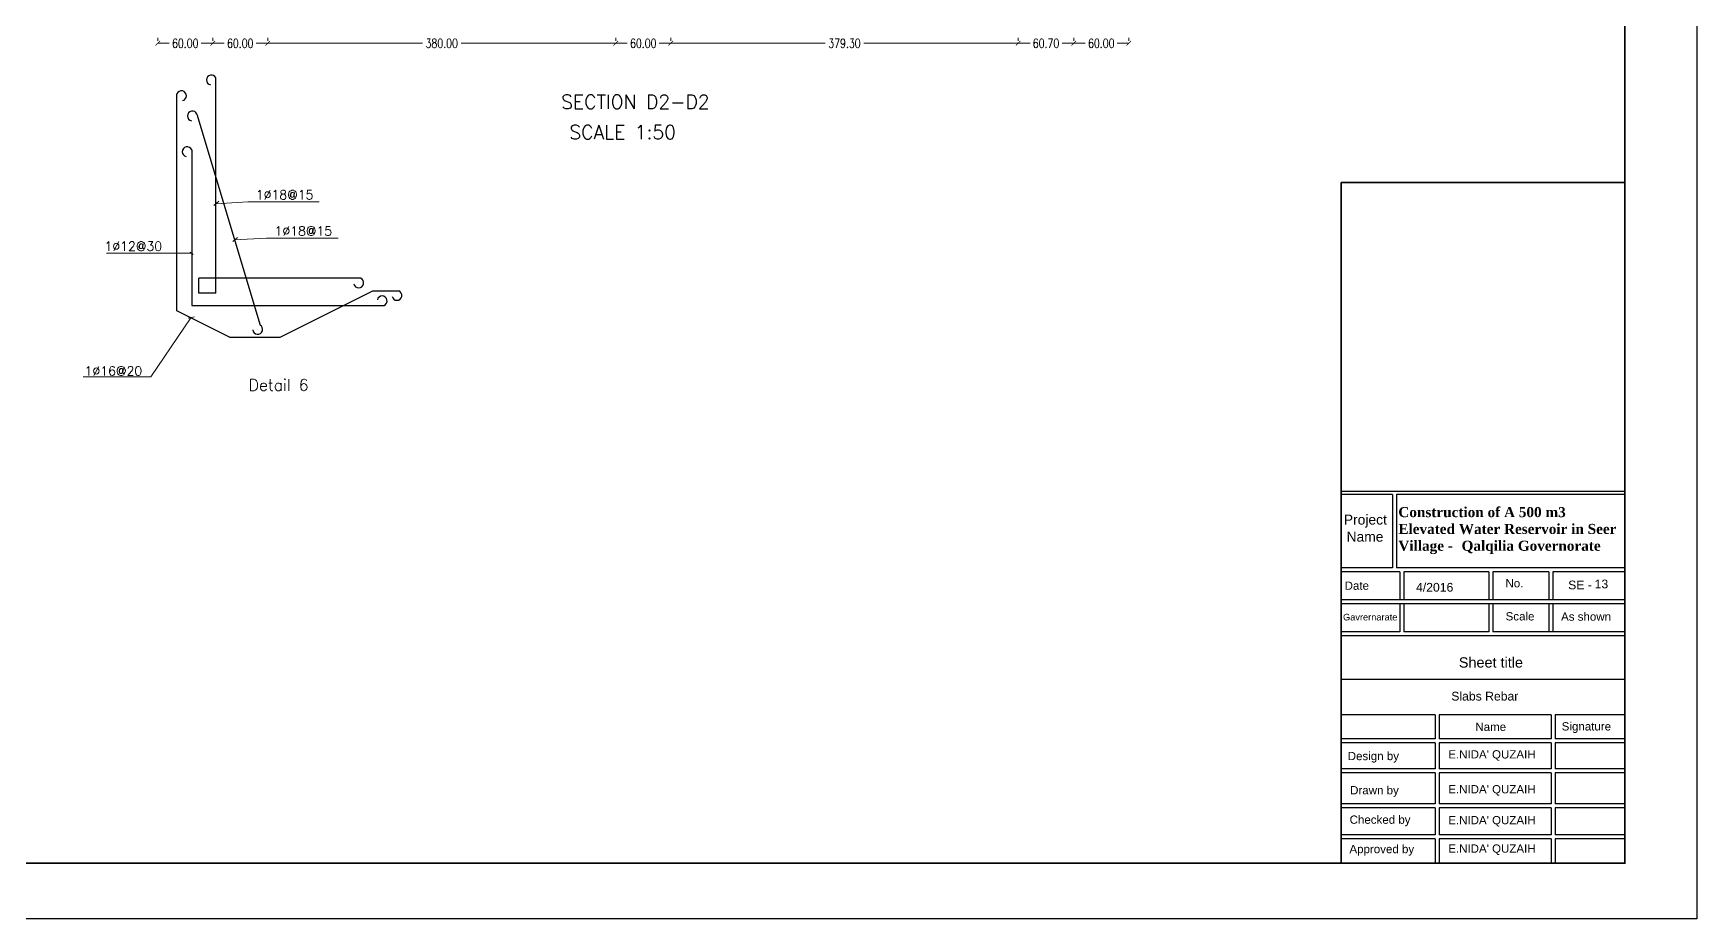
# Model space of a CAD drawing. Extents: x 166525 to 167198, y 178739 to 179747.
# Drawn here: x 167067.19 to 167103.51, y 179009.86 to 179029.18 of the extents above; entities that cross this region are included whole.
import ezdxf

# ---------------------------------------------------------------- set-up
doc = ezdxf.new("R2010")
doc.units = 0
doc.header["$MEASUREMENT"] = 0
doc.layers.get('0').update_dxf_attribs({"linetype": 'CONTINUOUS'})
doc.layers.get('DEFPOINTS').update_dxf_attribs({"linetype": 'CONTINUOUS'})
for name, color, linetype, lineweight in [('BEAM', 6, 'CONTINUOUS', 13), ('Frame-PW - KA_FRAME', 7, 'CONTINUOUS', 80), ('LINE', 8, 'CONTINUOUS', 9)]:
    doc.layers.add(name, color=color, linetype=linetype, lineweight=lineweight)
for name, color, linetype in [('BEAM-DIM', 4, 'CONTINUOUS'), ('COVER', 7, 'CONTINUOUS'), ('FRAM-REIN', 2, 'CONTINUOUS'), ('MHATCH', 8, 'CONTINUOUS'), ('TEXT', 7, 'CONTINUOUS'), ('TXT', 6, 'CONTINUOUS')]:
    doc.layers.add(name, color=color, linetype=linetype)
doc.styles.add('DIM', font='simplex.shx', dxfattribs={"width": 0.75})
doc.styles.add('ROMANS', font='romans.shx')
doc.dimstyles.new('MUTASIM', dxfattribs={"dimscale": 0.9995, "dimtxt": 0.2, "dimasz": 0.1, "dimexe": 0.05, "dimexo": 0.12, "dimgap": 0.05, "dimtad": 0, "dimzin": 0, "dimdsep": 46, "dimtxsty": 'DIM', "dimblk": 'ARCHTICK', "dimcen": 0.09, "dimclrd": 35, "dimclre": 33, "dimclrt": 256, "dimazin": 0, "dimtfac": 1, "dimtofl": 0, "dimtmove": 1, "dimatfit": 3, "dimfxl": 0.18, "dimtolj": 1, "dimtzin": 0, "dimlwd": 13, "dimlwe": 9, "dimarcsym": 0})

# ---------------------------------------------------------------- blocks, each defined once
blk = doc.blocks.new('_ARCHTICK')
at = {"color": 0, "linetype": 'ByBlock', "const_width": 0.15}
blk.add_lwpolyline([(-0.5, -0.5), (0.5, 0.5)], dxfattribs=at)
blk = doc.blocks.new('*D1699')
at = {"layer": 'BEAM', "color": 33, "lineweight": 9, "transparency": 16777216}
for p, q in [((167069.905, 179029.085), (167069.905, 179029.015)), ((167071.105, 179029.085), (167071.105, 179029.015))]:
    blk.add_line(p, q, dxfattribs=at)
at = {"layer": 'BEAM', "color": 35, "lineweight": 13, "transparency": 16777216}
for p, q in [((167069.905, 179028.965), (167070.156, 179028.965)), ((167071.105, 179028.965), (167070.855, 179028.965))]:
    blk.add_line(p, q, dxfattribs=at)
at = {"layer": 'DEFPOINTS', "color": 0, "transparency": 16777216}
for p in [(167069.905, 179028.965), (167071.105, 179028.965), (167071.105, 179028.965)]:
    blk.add_point(p, dxfattribs=at)
at = {"layer": 'BEAM', "color": 35, "lineweight": 13, "transparency": 16777216, "xscale": 0.09995000000000001, "yscale": 0.09995000000000001, "zscale": 0.09995000000000001, "rotation": 180}
blk.add_blockref('_ARCHTICK', (167069.905, 179028.965), dxfattribs=at)
at = {"layer": 'BEAM', "color": 35, "lineweight": 13, "transparency": 16777216, "xscale": 0.09995000000000001, "yscale": 0.09995000000000001, "zscale": 0.09995000000000001}
blk.add_blockref('_ARCHTICK', (167071.105, 179028.965), dxfattribs=at)
at = {"layer": 'BEAM', "transparency": 16777216, "insert": (167070.505, 179028.965), "char_height": 0.1999, "attachment_point": 5, "style": 'DIM'}
blk.add_mtext('\\A1;60.00', dxfattribs=at)
blk = doc.blocks.new('*D1700')
at = {"layer": 'BEAM', "color": 33, "lineweight": 9, "transparency": 16777216}
for p, q in [((167071.105, 179029.085), (167071.105, 179029.015)), ((167072.305, 179029.085), (167072.305, 179029.015))]:
    blk.add_line(p, q, dxfattribs=at)
at = {"layer": 'BEAM', "color": 35, "lineweight": 13, "transparency": 16777216}
for p, q in [((167071.105, 179028.965), (167071.356, 179028.965)), ((167072.305, 179028.965), (167072.055, 179028.965))]:
    blk.add_line(p, q, dxfattribs=at)
at = {"layer": 'DEFPOINTS', "color": 0, "transparency": 16777216}
for p in [(167071.105, 179028.965), (167072.305, 179028.965), (167072.305, 179028.965)]:
    blk.add_point(p, dxfattribs=at)
at = {"layer": 'BEAM', "color": 35, "lineweight": 13, "transparency": 16777216, "xscale": 0.09995000000000001, "yscale": 0.09995000000000001, "zscale": 0.09995000000000001, "rotation": 180}
blk.add_blockref('_ARCHTICK', (167071.105, 179028.965), dxfattribs=at)
at = {"layer": 'BEAM', "color": 35, "lineweight": 13, "transparency": 16777216, "xscale": 0.09995000000000001, "yscale": 0.09995000000000001, "zscale": 0.09995000000000001}
blk.add_blockref('_ARCHTICK', (167072.305, 179028.965), dxfattribs=at)
at = {"layer": 'BEAM', "transparency": 16777216, "insert": (167071.705, 179028.965), "char_height": 0.1999, "attachment_point": 5, "style": 'DIM'}
blk.add_mtext('\\A1;60.00', dxfattribs=at)
blk = doc.blocks.new('*D1701')
at = {"layer": 'BEAM', "color": 33, "lineweight": 9, "transparency": 16777216}
for p, q in [((167072.305, 179029.085), (167072.305, 179029.015)), ((167079.905, 179029.085), (167079.905, 179029.015))]:
    blk.add_line(p, q, dxfattribs=at)
at = {"layer": 'BEAM', "color": 35, "lineweight": 13, "transparency": 16777216}
for p, q in [((167072.305, 179028.965), (167075.684, 179028.965)), ((167079.905, 179028.965), (167076.527, 179028.965))]:
    blk.add_line(p, q, dxfattribs=at)
at = {"layer": 'DEFPOINTS', "color": 0, "transparency": 16777216}
for p in [(167072.305, 179028.965), (167079.905, 179028.965), (167079.905, 179028.965)]:
    blk.add_point(p, dxfattribs=at)
at = {"layer": 'BEAM', "color": 35, "lineweight": 13, "transparency": 16777216, "xscale": 0.09995000000000001, "yscale": 0.09995000000000001, "zscale": 0.09995000000000001, "rotation": 180}
blk.add_blockref('_ARCHTICK', (167072.305, 179028.965), dxfattribs=at)
at = {"layer": 'BEAM', "color": 35, "lineweight": 13, "transparency": 16777216, "xscale": 0.09995000000000001, "yscale": 0.09995000000000001, "zscale": 0.09995000000000001}
blk.add_blockref('_ARCHTICK', (167079.905, 179028.965), dxfattribs=at)
at = {"layer": 'BEAM', "transparency": 16777216, "insert": (167076.105, 179028.965), "char_height": 0.1999, "attachment_point": 5, "style": 'DIM'}
blk.add_mtext('\\A1;380.00', dxfattribs=at)
blk = doc.blocks.new('*D1702')
at = {"layer": 'BEAM', "color": 33, "lineweight": 9, "transparency": 16777216}
for p, q in [((167079.905, 179029.085), (167079.905, 179029.015)), ((167081.105, 179029.085), (167081.105, 179029.015))]:
    blk.add_line(p, q, dxfattribs=at)
at = {"layer": 'BEAM', "color": 35, "lineweight": 13, "transparency": 16777216}
for p, q in [((167079.905, 179028.965), (167080.156, 179028.965)), ((167081.105, 179028.965), (167080.855, 179028.965))]:
    blk.add_line(p, q, dxfattribs=at)
at = {"layer": 'DEFPOINTS', "color": 0, "transparency": 16777216}
for p in [(167079.905, 179028.965), (167081.105, 179028.965), (167081.105, 179028.965)]:
    blk.add_point(p, dxfattribs=at)
at = {"layer": 'BEAM', "color": 35, "lineweight": 13, "transparency": 16777216, "xscale": 0.09995000000000001, "yscale": 0.09995000000000001, "zscale": 0.09995000000000001, "rotation": 180}
blk.add_blockref('_ARCHTICK', (167079.905, 179028.965), dxfattribs=at)
at = {"layer": 'BEAM', "color": 35, "lineweight": 13, "transparency": 16777216, "xscale": 0.09995000000000001, "yscale": 0.09995000000000001, "zscale": 0.09995000000000001}
blk.add_blockref('_ARCHTICK', (167081.105, 179028.965), dxfattribs=at)
at = {"layer": 'BEAM', "transparency": 16777216, "insert": (167080.505, 179028.965), "char_height": 0.1999, "attachment_point": 5, "style": 'DIM'}
blk.add_mtext('\\A1;60.00', dxfattribs=at)
blk = doc.blocks.new('*D1703')
at = {"layer": 'BEAM', "color": 33, "lineweight": 9, "transparency": 16777216}
for p, q in [((167081.105, 179029.085), (167081.105, 179029.015)), ((167088.691, 179029.085), (167088.691, 179029.015))]:
    blk.add_line(p, q, dxfattribs=at)
at = {"layer": 'BEAM', "color": 35, "lineweight": 13, "transparency": 16777216}
for p, q in [((167081.105, 179028.965), (167084.477, 179028.965)), ((167088.691, 179028.965), (167085.32, 179028.965))]:
    blk.add_line(p, q, dxfattribs=at)
at = {"layer": 'DEFPOINTS', "color": 0, "transparency": 16777216}
for p in [(167081.105, 179028.965), (167088.691, 179028.965), (167088.691, 179028.965)]:
    blk.add_point(p, dxfattribs=at)
at = {"layer": 'BEAM', "color": 35, "lineweight": 13, "transparency": 16777216, "xscale": 0.09995000000000001, "yscale": 0.09995000000000001, "zscale": 0.09995000000000001, "rotation": 180}
blk.add_blockref('_ARCHTICK', (167081.105, 179028.965), dxfattribs=at)
at = {"layer": 'BEAM', "color": 35, "lineweight": 13, "transparency": 16777216, "xscale": 0.09995000000000001, "yscale": 0.09995000000000001, "zscale": 0.09995000000000001}
blk.add_blockref('_ARCHTICK', (167088.691, 179028.965), dxfattribs=at)
at = {"layer": 'BEAM', "transparency": 16777216, "insert": (167084.898, 179028.965), "char_height": 0.1999, "attachment_point": 5, "style": 'DIM'}
blk.add_mtext('\\A1;379.30', dxfattribs=at)
blk = doc.blocks.new('*D1704')
at = {"layer": 'BEAM', "color": 33, "lineweight": 9, "transparency": 16777216}
for p, q in [((167088.691, 179029.085), (167088.691, 179029.015)), ((167089.905, 179029.085), (167089.905, 179029.015))]:
    blk.add_line(p, q, dxfattribs=at)
at = {"layer": 'BEAM', "color": 35, "lineweight": 13, "transparency": 16777216}
for p, q in [((167088.691, 179028.965), (167088.949, 179028.965)), ((167089.905, 179028.965), (167089.648, 179028.965))]:
    blk.add_line(p, q, dxfattribs=at)
at = {"layer": 'DEFPOINTS', "color": 0, "transparency": 16777216}
for p in [(167088.691, 179028.965), (167089.905, 179028.965), (167089.905, 179028.965)]:
    blk.add_point(p, dxfattribs=at)
at = {"layer": 'BEAM', "color": 35, "lineweight": 13, "transparency": 16777216, "xscale": 0.09995000000000001, "yscale": 0.09995000000000001, "zscale": 0.09995000000000001, "rotation": 180}
blk.add_blockref('_ARCHTICK', (167088.691, 179028.965), dxfattribs=at)
at = {"layer": 'BEAM', "color": 35, "lineweight": 13, "transparency": 16777216, "xscale": 0.09995000000000001, "yscale": 0.09995000000000001, "zscale": 0.09995000000000001}
blk.add_blockref('_ARCHTICK', (167089.905, 179028.965), dxfattribs=at)
at = {"layer": 'BEAM', "transparency": 16777216, "insert": (167089.298, 179028.965), "char_height": 0.1999, "attachment_point": 5, "style": 'DIM'}
blk.add_mtext('\\A1;60.70', dxfattribs=at)
blk = doc.blocks.new('*D1705')
at = {"layer": 'BEAM', "color": 33, "lineweight": 9, "transparency": 16777216}
for p, q in [((167089.905, 179029.085), (167089.905, 179029.015)), ((167091.105, 179029.085), (167091.105, 179029.015))]:
    blk.add_line(p, q, dxfattribs=at)
at = {"layer": 'BEAM', "color": 35, "lineweight": 13, "transparency": 16777216}
for p, q in [((167089.905, 179028.965), (167090.156, 179028.965)), ((167091.105, 179028.965), (167090.855, 179028.965))]:
    blk.add_line(p, q, dxfattribs=at)
at = {"layer": 'DEFPOINTS', "color": 0, "transparency": 16777216}
for p in [(167089.905, 179028.965), (167091.105, 179028.965), (167091.105, 179028.965)]:
    blk.add_point(p, dxfattribs=at)
at = {"layer": 'BEAM', "color": 35, "lineweight": 13, "transparency": 16777216, "xscale": 0.09995000000000001, "yscale": 0.09995000000000001, "zscale": 0.09995000000000001, "rotation": 180}
blk.add_blockref('_ARCHTICK', (167089.905, 179028.965), dxfattribs=at)
at = {"layer": 'BEAM', "color": 35, "lineweight": 13, "transparency": 16777216, "xscale": 0.09995000000000001, "yscale": 0.09995000000000001, "zscale": 0.09995000000000001}
blk.add_blockref('_ARCHTICK', (167091.105, 179028.965), dxfattribs=at)
at = {"layer": 'BEAM', "transparency": 16777216, "insert": (167090.505, 179028.965), "char_height": 0.1999, "attachment_point": 5, "style": 'DIM'}
blk.add_mtext('\\A1;60.00', dxfattribs=at)

msp = doc.modelspace()

# ---------------------------------------------------------------- linework, layer by layer
for p, q in [((167101.9377, 179019.1861), (167095.73895, 179019.1861)), ((167096.8636, 179019.12153), (167095.73895, 179019.12153)), ((167096.8636, 179019.12153), (167096.8636, 179017.51903)), ((167101.9377, 179019.12153), (167096.95105, 179019.12153)), ((167096.95105, 179019.12153), (167096.95105, 179017.51903)), ((167096.8636, 179017.51903), (167095.73895, 179017.51903)), ((167101.9377, 179017.51903), (167096.95105, 179017.51903)), ((167097.0229, 179017.43159), (167095.73895, 179017.43159)), ((167097.0229, 179017.43159), (167097.0229, 179016.81948)), ((167098.96744, 179017.43159), (167097.11034, 179017.43159)), ((167097.11034, 179017.43159), (167097.11034, 179016.81948)), ((167098.96744, 179017.43159), (167098.96744, 179016.81948)), ((167099.05488, 179017.43159), (167099.05488, 179016.81948)), ((167100.27855, 179017.43159), (167099.05488, 179017.43159)), ((167100.27855, 179017.43159), (167100.27855, 179016.81948)), ((167101.9377, 179017.43159), (167100.366, 179017.43159)), ((167100.366, 179017.43159), (167100.366, 179016.81948)), ((167101.9377, 179016.81948), (167095.73895, 179016.81948)), ((167097.0229, 179016.81948), (167095.73895, 179016.81948)), ((167098.96744, 179016.81948), (167097.11034, 179016.81948)), ((167100.27855, 179016.81948), (167099.05488, 179016.81948)), ((167101.9377, 179016.73203), (167095.73895, 179016.73203)), ((167097.0229, 179016.73203), (167095.73895, 179016.73203)), ((167097.0229, 179016.73203), (167097.0229, 179016.11992)), ((167098.96744, 179016.73203), (167097.11034, 179016.73203)), ((167097.11034, 179016.73203), (167097.11034, 179016.11992)), ((167098.96744, 179016.73203), (167098.96744, 179016.11992)), ((167100.27855, 179016.73203), (167099.05488, 179016.73203)), ((167099.05488, 179016.73203), (167099.05488, 179016.11992)), ((167100.27855, 179016.73203), (167100.27855, 179016.11992)), ((167100.366, 179016.73203), (167100.366, 179016.11992)), ((167097.0229, 179016.11992), (167095.73895, 179016.11992)), ((167098.96744, 179016.11992), (167097.11034, 179016.11992)), ((167101.9377, 179016.11992), (167099.05488, 179016.11992)), ((167101.9377, 179016.03248), (167095.73895, 179016.03248)), ((167101.9377, 179015.08586), (167095.73895, 179015.08586)), ((167097.79245, 179014.31477), (167095.73895, 179014.31477)), ((167097.79245, 179014.31477), (167097.79245, 179013.7901)), ((167100.32834, 179014.31477), (167097.87989, 179014.31477)), ((167097.87989, 179014.31477), (167097.87989, 179013.7901)), ((167100.32834, 179014.31477), (167100.32834, 179013.7901)), ((167101.9377, 179014.31477), (167100.41579, 179014.31477)), ((167100.41579, 179014.31477), (167100.41579, 179013.7901)), ((167097.79245, 179013.7901), (167095.73895, 179013.7901)), ((167097.79245, 179013.70266), (167095.73895, 179013.70266)), ((167097.79245, 179013.70266), (167097.79245, 179013.13114)), ((167100.32834, 179013.7901), (167097.87989, 179013.7901)), ((167100.32834, 179013.70266), (167097.87989, 179013.70266)), ((167097.87989, 179013.70266), (167097.87989, 179013.13114)), ((167100.32834, 179013.70266), (167100.32834, 179013.13114)), ((167101.9377, 179013.7901), (167100.41579, 179013.7901)), ((167101.9377, 179013.70266), (167100.41579, 179013.70266)), ((167100.41579, 179013.70266), (167100.41579, 179013.13114)), ((167097.79245, 179013.13114), (167095.73895, 179013.13114)), ((167097.79245, 179013.04369), (167095.73895, 179013.04369)), ((167097.79245, 179013.04369), (167097.79245, 179012.36986)), ((167100.32834, 179013.13114), (167097.87989, 179013.13114)), ((167100.32834, 179013.04369), (167097.87989, 179013.04369)), ((167097.87989, 179013.04369), (167097.87989, 179012.36986)), ((167100.32834, 179013.04369), (167100.32834, 179012.36986)), ((167101.9377, 179013.13114), (167100.41579, 179013.13114)), ((167101.9377, 179013.04369), (167100.41579, 179013.04369)), ((167100.41579, 179013.04369), (167100.41579, 179012.36986)), ((167097.79245, 179012.36986), (167095.73895, 179012.36986)), ((167097.79245, 179012.28241), (167095.73895, 179012.28241)), ((167097.79245, 179012.28241), (167097.79245, 179011.69602)), ((167100.32834, 179012.36986), (167097.87989, 179012.36986)), ((167100.32834, 179012.28241), (167097.87989, 179012.28241)), ((167097.87989, 179012.28241), (167097.87989, 179011.69602)), ((167100.32834, 179012.28241), (167100.32834, 179011.69602)), ((167101.9377, 179012.36986), (167100.41579, 179012.36986)), ((167101.9377, 179012.28241), (167100.41579, 179012.28241)), ((167100.41579, 179012.28241), (167100.41579, 179011.69602)), ((167097.79245, 179011.69602), (167095.73895, 179011.69602)), ((167097.79245, 179011.60858), (167095.73895, 179011.60858)), ((167097.79245, 179011.60858), (167097.79245, 179011.07522)), ((167100.32834, 179011.69602), (167097.87989, 179011.69602)), ((167097.87989, 179011.60858), (167097.87989, 179011.07522)), ((167100.32834, 179011.60858), (167097.87989, 179011.60858)), ((167100.32834, 179011.60858), (167100.32834, 179011.07522)), ((167101.9377, 179011.69602), (167100.41579, 179011.69602)), ((167100.41579, 179011.60858), (167100.41579, 179011.07522)), ((167101.9377, 179011.60858), (167100.41579, 179011.60858))]:
    msp.add_line(p, q)
at = {"layer": 'COVER', "flags": 128}
msp.add_lwpolyline([(167043.58395, 179052.18647), (167103.5052, 179052.18647), (167103.5052, 179009.86397), (167043.58395, 179009.86397)], close=True, dxfattribs=at)
at = {"layer": 'FRAM-REIN', "lineweight": 25}
for p, q in [((167071.17444, 179023.51098), (167071.17444, 179028.2077)), ((167070.32335, 179023.12541), (167070.32335, 179027.86033)), ((167070.75991, 179027.42032), (167072.14088, 179022.81711)), ((167070.64674, 179026.63985), (167070.64674, 179023.24438)), ((167074.33417, 179023.83638), (167070.80455, 179023.83638)), ((167070.80455, 179023.51098), (167070.80455, 179023.83638)), ((167071.17444, 179023.51098), (167070.80455, 179023.51098)), ((167072.57863, 179022.55305), (167074.59974, 179023.56361)), ((167074.59974, 179023.56361), (167075.16842, 179023.56361)), ((167070.64674, 179023.24438), (167074.8465, 179023.24438)), ((167071.46807, 179022.55305), (167072.57863, 179022.55305))]:
    msp.add_line(p, q, dxfattribs=at)
at = {"layer": 'FRAM-REIN'}
msp.add_line((167071.46807, 179022.55305), (167070.32335, 179023.12541), dxfattribs=at)
at = {"layer": 'FRAM-REIN', "lineweight": 25}
for centre, start, end in [((167071.07539, 179028.16561), 23.022621, 258.184584), ((167070.4224, 179027.81824), 281.815416, 156.977379), ((167070.66086, 179027.37823), 23.022621, 258.184584), ((167070.54769, 179026.59776), 23.022621, 258.184584), ((167074.29208, 179023.73733), 191.815416, 66.977379), ((167074.80441, 179023.34343), 293.022621, 168.184584), ((167075.12633, 179023.46456), 191.815416, 66.977379), ((167072.08777, 179022.7235), 185.267073, 60.429035)]:
    msp.add_arc(centre, 0.10762, start, end, dxfattribs=at)
at = {"layer": 'Frame-PW - KA_FRAME'}
for points, const_width in [([(167101.9377, 179025.92813), (167095.73895, 179025.92813)], 0.04), ([(167095.73895, 179011.07522), (167095.73895, 179025.92813)], 0.03562)]:
    msp.add_lwpolyline(points, dxfattribs=dict(at, const_width=const_width))
at = {"layer": 'LINE', "linetype": 'Continuous'}
for p, q in [((167071.13153, 179025.42759), (167071.23744, 179025.51912)), ((167071.17444, 179025.4645), (167071.87261, 179025.50538)), ((167073.43222, 179025.50538), (167071.87261, 179025.50538)), ((167071.5406, 179024.63807), (167071.64652, 179024.72959)), ((167071.58352, 179024.67498), (167072.28168, 179024.71586)), ((167073.84129, 179024.71586), (167072.28168, 179024.71586)), ((167068.78409, 179024.38361), (167070.64314, 179024.38361)), ((167070.61581, 179024.40949), (167070.67766, 179024.3547)), ((167070.62811, 179022.97303), (167069.75428, 179021.68412)), ((167070.57241, 179022.96509), (167070.70374, 179022.99982)), ((167069.75428, 179021.68412), (167068.27478, 179021.68412))]:
    msp.add_line(p, q, dxfattribs=at)
at = {"layer": 'MHATCH', "const_width": 0.03562, "flags": 128}
msp.add_lwpolyline([(167045.15145, 179050.97522), (167101.9377, 179050.97522), (167101.9377, 179011.07522), (167045.15145, 179011.07522)], close=True, dxfattribs=at)
at = {"layer": 'MHATCH'}
msp.add_lwpolyline([(167045.5077, 179050.97522), (167101.9377, 179050.97522), (167101.9377, 179011.07522)], dxfattribs=at)

# ---------------------------------------------------------------- texts
at = {"color": 7, "insert": (167096.99037, 179018.84534), "char_height": 0.2, "width": 4.930876, "attachment_point": 1}
msp.add_mtext('{\\fTimes New Roman|b1|i0|c0|p18;\\H1.1x;\\C256;Construction of A 500 m3 Elevated Water Reservoir in Seer Village - \\H1.2845x; \\H0.77854x;Qalqilia Governorate\\H1.1896x; }', dxfattribs=at)
at = {"layer": 'BEAM-DIM', "style": 'ROMANS'}
for s, p in [('1%%C18@15', (167072.04476, 179025.55843)), ('1%%C18@15', (167072.45383, 179024.76891)), ('1%%C12@30', (167068.74102, 179024.43666)), ('1%%C16@20', (167068.306, 179021.71463))]:
    msp.add_text(s, height=0.2, dxfattribs=at).set_placement(p)
at = {"layer": 'TEXT', "style": 'ROMANS'}
for s, p in [('SECTION D2-D2', (167078.713, 179027.53662)), ('SCALE 1:50', (167078.89127, 179026.87617))]:
    msp.add_text(s, height=0.3, dxfattribs=at).set_placement(p)
at = {"layer": 'TEXT', "insert": (167071.89003, 179021.63364), "char_height": 0.25, "width": 2.4560895, "attachment_point": 1, "style": 'ROMANS'}
msp.add_mtext('Detail 6', dxfattribs=at)
at = {"layer": 'TXT', "color": 7}
for s, insert, char_height, width, attachment_point in [('{\\fArial|b0|i0|c0|p34;Project }', (167096.74081, 179018.67971), 0.2162446, 0.9779129, 3), ('{\\fArial|b0|i0|c0|p34;Name}', (167096.66558, 179018.30685), 0.2162446, 0.8023905, 3), ('{\\fArial|b0|i0|c0|p34;Date}', (167096.34979, 179017.22114), 0.1802039, 2.4656722, 3), ('{\\fArial|b0|i0|c0|p34;4/2016}', (167098.19078, 179017.19067), 0.1904466, 2.6058199, 3), ('{\\fArial|b0|i0|c0|p34;No.}', (167099.72067, 179017.27493), 0.1802039, 2.4656722, 3), ('\\A1;{\\fArial|b0|i0|c0|p34;SE -}', (167101.21514, 179017.24113), 0.1904466, 2.6058199, 3), ('\\A1;{\\fArial|b0|i0|c0|p34;13}', (167101.5723, 179017.26308), 0.1904466, 2.6058199, 3), ('{\\fArial|b0|i0|c178|p34;Gavrernarate}', (167096.96924, 179016.51595), 0.1441631, 1.9725377, 3), ('{\\fArial|b0|i0|c0|p34;Scale}', (167099.96198, 179016.55197), 0.1802039, 2.4656722, 3), ('{\\fArial|b0|i0|c0|p34;As shown}', (167101.6344, 179016.54573), 0.1802039, 2.4656722, 3), ('{\\fArial|b0|i0|c0|p34;Sheet title}', (167098.31196, 179015.56841), 0.2252548, 3.0820902, 1), ('{\\fArial|b0|i0|c0|p34;Slabs Rebar}', (167099.61066, 179014.81465), 0.1904466, 3.721717, 3), ('{\\fArial|b0|i0|c0|p34;Name}', (167099.34313, 179014.14105), 0.1802039, 2.4656722, 3), ('{\\fArial|b0|i0|c0|p34;Signature}', (167101.63475, 179014.15103), 0.1802039, 2.4656722, 3), ("{\\fArial|b0|i0|c0|p34;E.NIDA' QUZAIH}", (167099.98776, 179013.54008), 0.1802039, 2.1409455, 3), ('{\\fArial|b0|i0|c0|p34;Design by}', (167097.00478, 179013.5038), 0.1802039, 1.1130295, 3), ('{\\fArial|b0|i0|c0|p34;Drawn by}', (167097.00118, 179012.7575), 0.1802039, 1.1094247, 3), ("{\\fArial|b0|i0|c0|p34;E.NIDA' QUZAIH}", (167099.98776, 179012.7788), 0.1802039, 2.1409455, 3), ('{\\fArial|b0|i0|c0|p34;Checked by}', (167097.25628, 179012.11535), 0.1802039, 1.3645265, 3), ("{\\fArial|b0|i0|c0|p34;E.NIDA' QUZAIH}", (167099.98776, 179012.10496), 0.1802039, 2.1409455, 3), ('{\\fArial|b0|i0|c0|p34;Approved by}', (167097.33607, 179011.47386), 0.1802039, 1.4443199, 3), ("{\\fArial|b0|i0|c0|p34;E.NIDA' QUZAIH}", (167099.98776, 179011.48416), 0.1802039, 2.1409455, 3)]:
    msp.add_mtext(s, dxfattribs=dict(at, insert=insert, char_height=char_height, width=width, attachment_point=attachment_point))

# ---------------------------------------------------------------- dimensions: what is measured, and where the dimension line sits
at = {"layer": 'BEAM'}
for base, p1, p2, picture, middle in [((167071.10537, 179028.96482), (167069.90537, 179028.96482), (167071.10537, 179028.96482), '*D1699', (167070.50537, 179028.96482)), ((167072.30537, 179028.96482), (167071.10537, 179028.96482), (167072.30537, 179028.96482), '*D1700', (167071.70537, 179028.96482)), ((167079.90537, 179028.96482), (167072.30537, 179028.96482), (167079.90537, 179028.96482), '*D1701', (167076.10537, 179028.96482)), ((167081.10537, 179028.96482), (167079.90537, 179028.96482), (167081.10537, 179028.96482), '*D1702', (167080.50537, 179028.96482)), ((167088.69132, 179028.96482), (167081.10537, 179028.96482), (167088.69132, 179028.96482), '*D1703', (167084.89834, 179028.96482)), ((167089.90537, 179028.96482), (167088.69132, 179028.96482), (167089.90537, 179028.96482), '*D1704', (167089.29834, 179028.96482)), ((167091.10537, 179028.96482), (167089.90537, 179028.96482), (167091.10537, 179028.96482), '*D1705', (167090.50537, 179028.96482))]:
    dim = msp.add_linear_dim(base=base, p1=p1, p2=p2, dimstyle='MUTASIM', override={"dimlfac": 50}, dxfattribs=at)
    dim.commit()
    dim.dimension.update_dxf_attribs({"geometry": picture, "text_midpoint": middle})

doc.saveas('drawing.dxf')
